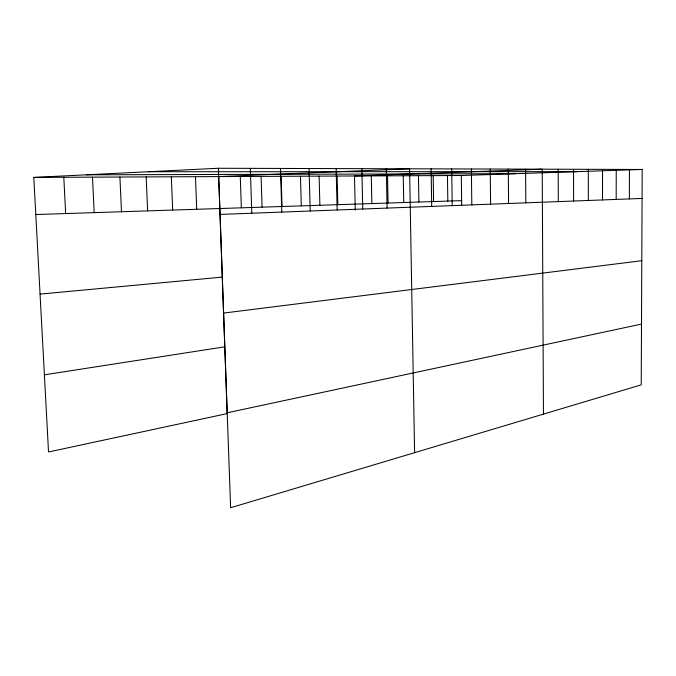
<?xml version="1.0" encoding="UTF-8"?>
<svg xmlns="http://www.w3.org/2000/svg" width="676" height="676" viewBox="0 0 676 676"><rect width="100%" height="100%" fill="white"/><g stroke="black" fill="none" stroke-linecap="round" stroke-linejoin="round"><path stroke-width="1.01" d="M602.51 199.944L602.536 169.355M616.182 199.42L616.242 169.389M629.356 198.921L629.449 169.431M218.407 168.265L642.2 169.465L641.228 384.847L230.617 507.735L218.407 168.265L33.8 177.416L48.528 451.982L227.178 413.602L218.652 176.588L409.58 168.806L414.608 452.675M227.204 412.782L641.507 324.074M44.388 374.825L224.778 346.822M223.612 313.072L641.786 260.699M40.061 294.111L222.269 277.109M220.063 214.419L642.073 198.44M33.8 177.416L461.302 175.498L642.2 169.465M35.794 214.537L461.623 200.637M86.182 174.814L515.467 173.69M148.297 171.738L576.696 171.653M63.806 177.281L65.648 213.565M92.485 177.154L94.184 212.636M119.914 177.028L121.486 211.74M146.168 176.909L147.63 210.887M171.341 176.799L172.684 210.067M195.474 176.689L196.724 209.281M240.276 176.487L241.34 207.828M261.088 176.394L262.068 207.152M250.323 168.349L251.802 213.21M281.14 176.301L282.044 206.501M280.489 168.434L281.799 212.078M309.059 168.518L310.216 211.005M300.465 176.216L301.302 205.867M319.114 176.132L319.883 205.259M337.104 176.056L337.814 204.676M336.141 168.594L337.163 209.982M361.854 168.67L362.759 209.011M355.272 210.185L354.486 175.98L542.22 169.186L543.453 414.109M371.285 175.904L371.876 203.56M387.525 175.828L388.066 203.037M386.309 168.738L387.086 208.09M418.452 175.692L418.9 202.031M403.242 175.76L403.733 202.521M433.181 175.625L433.586 201.549M431.119 168.865L431.71 206.408M451.703 168.924L452.202 205.631M447.461 175.557L447.816 201.085M461.302 175.498L461.683 205.656M471.383 168.983L471.806 204.887M490.227 169.034L490.582 204.177M508.284 169.084L508.572 203.493M525.598 169.135L525.827 202.842M573.544 169.27L573.611 201.034M558.19 169.228L558.308 201.617M588.314 169.313L588.331 200.476"/></g></svg>
